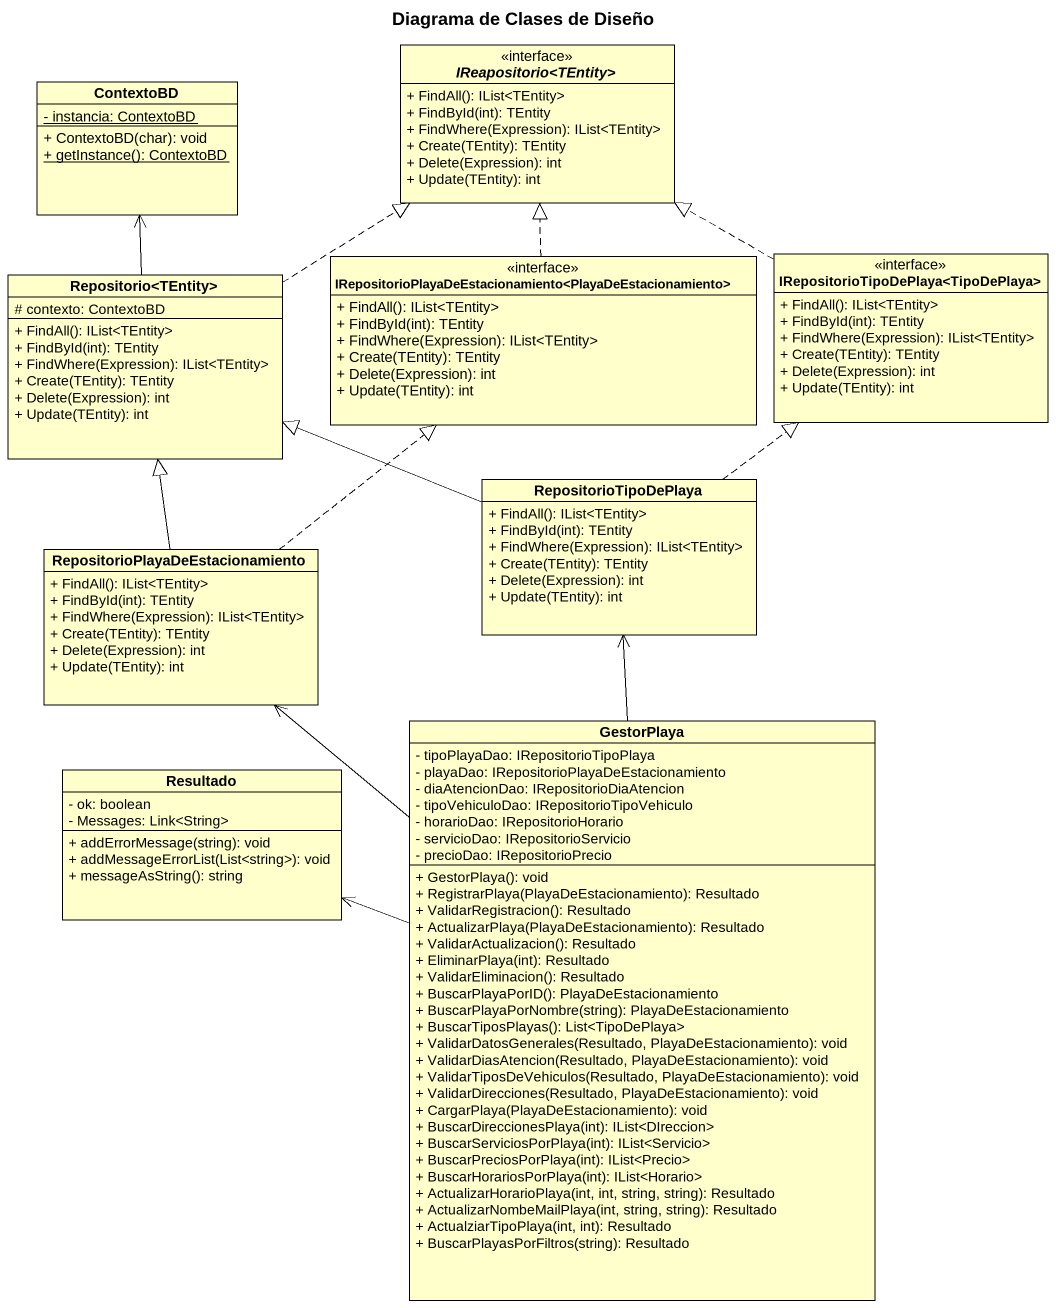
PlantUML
@startuml
title Diagrama de Clases de Diseño
hide circle
hide empty members
skinparam classAttributeIconSize 0
interface "IReapositorio<TEntity>" as IReapositorio_TEntity <<interface>> {
  + FindAll(): IList<TEntity>
  + FindById(int): TEntity
  + FindWhere(Expression): IList<TEntity>
  + Create(TEntity): TEntity
  + Delete(Expression): int
  + Update(TEntity): int
}
class ContextoBD {
  {static} - instancia: ContextoBD
  + ContextoBD(char): void
  {static} + getInstance(): ContextoBD
}
class "Repositorio<TEntity>" as Repositorio_TEntity {
  # contexto: ContextoBD
  + FindAll(): IList<TEntity>
  + FindById(int): TEntity
  + FindWhere(Expression): IList<TEntity>
  + Create(TEntity): TEntity
  + Delete(Expression): int
  + Update(TEntity): int
}
class "IRepositorioPlayaDeEstacionamiento<PlayaDeEstacionamiento>" as IRepositorioPlayaDeEstaciona <<interface>> {
  + FindAll(): IList<TEntity>
  + FindById(int): TEntity
  + FindWhere(Expression): IList<TEntity>
  + Create(TEntity): TEntity
  + Delete(Expression): int
  + Update(TEntity): int
}
class "IRepositorioTipoDePlaya<TipoDePlaya>" as IRepositorioTipoDePlaya <<interface>> {
  + FindAll(): IList<TEntity>
  + FindById(int): TEntity
  + FindWhere(Expression): IList<TEntity>
  + Create(TEntity): TEntity
  + Delete(Expression): int
  + Update(TEntity): int
}
class RepositorioTipoDePlaya {
  + FindAll(): IList<TEntity>
  + FindById(int): TEntity
  + FindWhere(Expression): IList<TEntity>
  + Create(TEntity): TEntity
  + Delete(Expression): int
  + Update(TEntity): int
}
class "RepositorioPlayaDeEstacionamiento" as RepositorioPlayaDeEstacionam {
  + FindAll(): IList<TEntity>
  + FindById(int): TEntity
  + FindWhere(Expression): IList<TEntity>
  + Create(TEntity): TEntity
  + Delete(Expression): int
  + Update(TEntity): int
}
class GestorPlaya {
  - tipoPlayaDao: IRepositorioTipoPlaya
  - playaDao: IRepositorioPlayaDeEstacionamiento
  - diaAtencionDao: IRepositorioDiaAtencion
  - tipoVehiculoDao: IRepositorioTipoVehiculo
  - horarioDao: IRepositorioHorario
  - servicioDao: IRepositorioServicio
  - precioDao: IRepositorioPrecio
  + GestorPlaya(): void
  + RegistrarPlaya(PlayaDeEstacionamiento): Resultado
  + ValidarRegistracion(): Resultado
  + ActualizarPlaya(PlayaDeEstacionamiento): Resultado
  + ValidarActualizacion(): Resultado
  + EliminarPlaya(int): Resultado
  + ValidarEliminacion(): Resultado
  + BuscarPlayaPorID(): PlayaDeEstacionamiento
  + BuscarPlayaPorNombre(string): PlayaDeEstacionamiento
  + BuscarTiposPlayas(): List<TipoDePlaya>
  + ValidarDatosGenerales(Resultado, PlayaDeEstacionamiento): void
  + ValidarDiasAtencion(Resultado, PlayaDeEstacionamiento): void
  + ValidarTiposDeVehiculos(Resultado, PlayaDeEstacionamiento): void
  + ValidarDirecciones(Resultado, PlayaDeEstacionamiento): void
  + CargarPlaya(PlayaDeEstacionamiento): void
  + BuscarDireccionesPlaya(int): IList<DIreccion>
  + BuscarServiciosPorPlaya(int): IList<Servicio>
  + BuscarPreciosPorPlaya(int): IList<Precio>
  + BuscarHorariosPorPlaya(int): IList<Horario>
  + ActualizarHorarioPlaya(int, int, string, string): Resultado
  + ActualizarNombeMailPlaya(int, string, string): Resultado
  + ActualziarTipoPlaya(int, int): Resultado
  + BuscarPlayasPorFiltros(string): Resultado
}
class Resultado {
  - ok: boolean
  - Messages: Link<String>
  + addErrorMessage(string): void
  + addMessageErrorList(List<string>): void
  + messageAsString(): string
}
Repositorio_TEntity .up.|> IReapositorio_TEntity
Repositorio_TEntity -up-> ContextoBD
IRepositorioPlayaDeEstaciona .up.|> IReapositorio_TEntity
IRepositorioTipoDePlaya .left.|> IReapositorio_TEntity
RepositorioTipoDePlaya -left-|> Repositorio_TEntity
RepositorioTipoDePlaya .up.|> IRepositorioTipoDePlaya
RepositorioPlayaDeEstacionam -up-|> Repositorio_TEntity
RepositorioPlayaDeEstacionam .up.|> IRepositorioPlayaDeEstaciona
GestorPlaya -up-> RepositorioTipoDePlaya
GestorPlaya -up-> RepositorioPlayaDeEstacionam
GestorPlaya -left-> Resultado
@enduml
